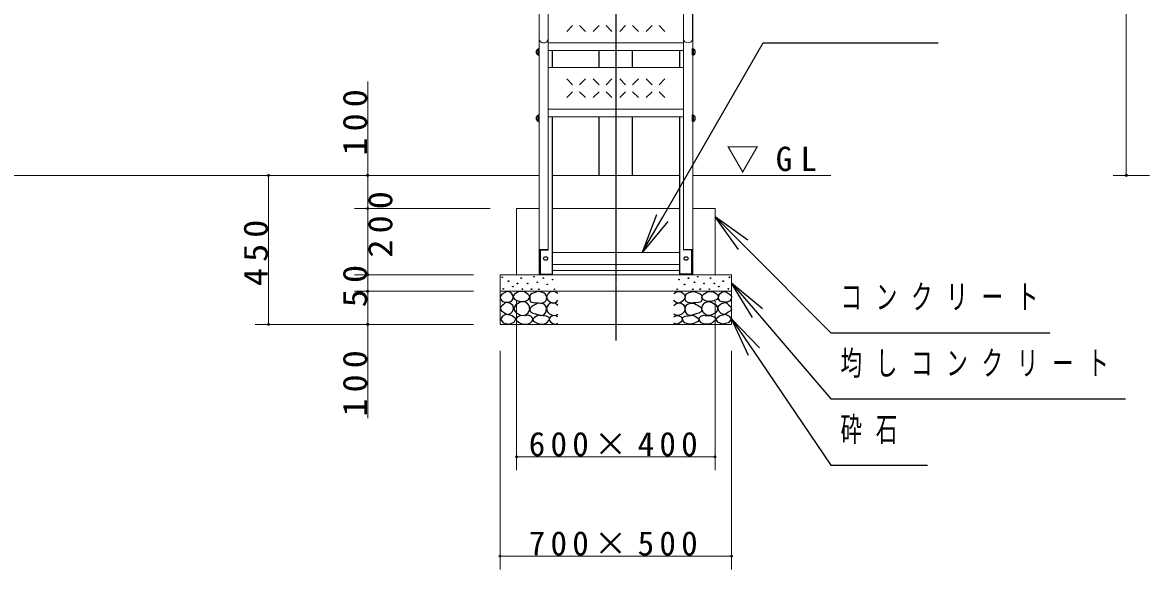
# Model space of a CAD drawing. Units: millimetres at full size. Extents: x -15630 to 0, y -2472 to 10680.
# Drawn here: x -12005 to -8599, y 1960 to 3612 of the extents above; entities that cross this region are included whole.
import ezdxf

# ---------------------------------------------------------------- set-up
doc = ezdxf.new("R2010")
doc.units = ezdxf.units.MM
doc.linetypes.add('USER2', pattern=[6, 3, -1, 1, -1])
doc.layers.add('線', color=2, linetype='Continuous', lineweight=25)
doc.layers.add('補助', color=2, linetype='Continuous', lineweight=13)
doc.styles.add('ＭＳ ゴシック', font='')
doc.styles.get('ＭＳ ゴシック').set_extended_font_data('MS Gothic')

# ---------------------------------------------------------------- blocks, each defined once
blk = doc.blocks.new('dimension_origin')
at = {"color": 0, "linetype": 'Continuous', "lineweight": -2}
blk.add_circle((0, 0), 1.25, dxfattribs=at)

msp = doc.modelspace()

# ---------------------------------------------------------------- linework, layer by layer
at = {"layer": '線', "color": 20, "linetype": 'USER2'}
msp.add_line((-10212.168, 6100), (-10212.168, 2650), dxfattribs=at)
at = {"layer": '線', "color": 7, "lineweight": 13}
for p, q in [((-10443.968, 3562.093), (-10443.968, 5236.4)), ((-10416.768, 3562.093), (-10416.768, 5236.4)), ((-10007.568, 3562.093), (-10007.568, 5236.4)), ((-9980.368, 3562.093), (-9980.368, 5236.4)), ((-10444.368, 2850), (-10444.368, 4950)), ((-10416.368, 2924.818), (-10416.368, 4950)), ((-10007.968, 2924.818), (-10007.968, 4950)), ((-9979.968, 2850), (-9979.968, 4950)), ((-10416.368, 3550.003), (-10007.968, 3550.003)), ((-10416.368, 3526.728), (-10007.968, 3526.728)), ((-10416.368, 3476.316), (-10007.968, 3476.316)), ((-10416.368, 3349.902), (-10007.968, 3349.902)), ((-10416.368, 3326.627), (-10007.968, 3326.627)), ((-10444.368, 3150), (-13584.698, 3150)), ((-10019.968, 3150), (-10404.368, 3150)), ((-9562.168, 3150), (-9979.968, 3150)), ((-10512.168, 2850), (-10512.168, 3050)), ((-10512.168, 3050), (-10444.368, 3050)), ((-10404.368, 3050), (-10019.968, 3050)), ((-9979.968, 3050), (-9912.168, 3050)), ((-9912.168, 3050), (-9912.168, 2850)), ((-10444.368, 2926.27), (-10416.368, 2926.27)), ((-10404.368, 2916.825), (-10019.968, 2916.825)), ((-9979.968, 2926.27), (-10007.968, 2926.27)), ((-10404.368, 2881.185), (-10019.968, 2881.185)), ((-10404.368, 2863.026), (-10019.968, 2863.026)), ((-10562.168, 2700), (-10562.168, 2850)), ((-9862.168, 2850), (-10562.168, 2850)), ((-10444.368, 2850), (-10404.368, 2850)), ((-9979.968, 2850), (-10019.968, 2850)), ((-9862.168, 2850), (-9862.168, 2700)), ((-9862.168, 2800), (-10562.168, 2800)), ((-9862.168, 2700), (-10562.168, 2700))]:
    msp.add_line(p, q, dxfattribs=at)
at = {"layer": '線'}
for p, q in [((-10342.774, 3602.604), (-10360.452, 3584.926)), ((-10303.883, 3584.926), (-10321.561, 3602.604)), ((-10262.774, 3602.604), (-10280.452, 3584.926)), ((-10223.883, 3584.926), (-10241.561, 3602.604)), ((-10182.774, 3602.604), (-10200.452, 3584.926)), ((-10143.883, 3584.926), (-10161.561, 3602.604)), ((-10102.774, 3602.604), (-10120.452, 3584.926)), ((-10063.883, 3584.926), (-10081.561, 3602.604)), ((-10451.718, 3518.703), (-10451.718, 3526.703)), ((-10446.368, 3531.353), (-10447.368, 3531.353)), ((-10447.368, 3514.053), (-10447.368, 3531.353)), ((-10446.368, 3514.053), (-10447.368, 3514.053)), ((-10446.368, 3532.703), (-10444.368, 3532.703)), ((-10446.368, 3512.703), (-10446.368, 3532.703)), ((-10446.368, 3514.053), (-10446.368, 3531.353)), ((-10446.368, 3512.703), (-10444.368, 3512.703)), ((-10444.368, 3512.703), (-10444.368, 3532.703)), ((-10404.368, 3526.728), (-10404.368, 3476.316)), ((-10262.968, 3476.417), (-10262.968, 3526.728)), ((-10161.368, 3476.417), (-10161.368, 3526.728)), ((-10019.968, 3526.728), (-10019.968, 3476.316)), ((-9977.984, 3532.703), (-9979.984, 3532.703)), ((-9979.984, 3512.703), (-9979.984, 3532.703)), ((-9977.984, 3512.703), (-9979.984, 3512.703)), ((-9977.984, 3512.703), (-9977.984, 3532.703)), ((-9977.984, 3531.353), (-9976.984, 3531.353)), ((-9977.984, 3514.053), (-9977.984, 3531.353)), ((-9977.984, 3514.053), (-9976.984, 3514.053)), ((-9976.984, 3514.053), (-9976.984, 3531.353)), ((-9972.634, 3518.703), (-9972.634, 3526.703)), ((-10342.774, 3423.716), (-10360.452, 3441.393)), ((-10303.883, 3441.393), (-10321.561, 3423.716)), ((-10262.774, 3423.716), (-10280.452, 3441.393)), ((-10223.883, 3441.393), (-10241.561, 3423.716)), ((-10182.774, 3423.716), (-10200.452, 3441.393)), ((-10143.883, 3441.393), (-10161.561, 3423.716)), ((-10102.774, 3423.716), (-10120.452, 3441.393)), ((-10063.883, 3441.393), (-10081.561, 3423.716)), ((-10342.774, 3402.502), (-10360.452, 3384.825)), ((-10303.883, 3384.825), (-10321.561, 3402.502)), ((-10262.774, 3402.502), (-10280.452, 3384.825)), ((-10223.883, 3384.825), (-10241.561, 3402.502)), ((-10182.774, 3402.502), (-10200.452, 3384.825)), ((-10143.883, 3384.825), (-10161.561, 3402.502)), ((-10102.774, 3402.502), (-10120.452, 3384.825)), ((-10063.883, 3384.825), (-10081.561, 3402.502)), ((-10451.718, 3318.602), (-10451.718, 3326.602)), ((-10446.368, 3331.252), (-10447.368, 3331.252)), ((-10447.368, 3313.952), (-10447.368, 3331.252)), ((-10446.368, 3313.952), (-10447.368, 3313.952)), ((-10446.368, 3332.602), (-10444.368, 3332.602)), ((-10446.368, 3312.602), (-10446.368, 3332.602)), ((-10446.368, 3313.952), (-10446.368, 3331.252)), ((-10446.368, 3312.602), (-10444.368, 3312.602)), ((-10444.368, 3312.602), (-10444.368, 3332.602)), ((-10404.368, 3326.627), (-10404.368, 2850)), ((-10262.968, 3150), (-10262.968, 3326.627)), ((-10161.368, 3150), (-10161.368, 3326.627)), ((-10019.968, 3326.627), (-10019.968, 2850)), ((-9977.984, 3332.602), (-9979.984, 3332.602)), ((-9979.984, 3312.602), (-9979.984, 3332.602)), ((-9977.984, 3312.602), (-9979.984, 3312.602)), ((-9977.984, 3312.602), (-9977.984, 3332.602)), ((-9977.984, 3331.252), (-9976.984, 3331.252)), ((-9977.984, 3313.952), (-9977.984, 3331.252)), ((-9977.984, 3313.952), (-9976.984, 3313.952)), ((-9976.984, 3313.952), (-9976.984, 3331.252)), ((-9972.634, 3318.602), (-9972.634, 3326.602)), ((-10441.168, 2924.818), (-10416.368, 2924.818)), ((-10441.168, 2924.818), (-10441.168, 2851.453)), ((-9983.168, 2924.818), (-10007.968, 2924.818)), ((-9983.168, 2924.818), (-9983.168, 2851.453)), ((-10441.168, 2851.453), (-10404.368, 2851.453)), ((-9983.168, 2851.453), (-10019.968, 2851.453))]:
    msp.add_line(p, q, dxfattribs=at)
for points in [[(-10539.719, 2799.402), (-10546.181, 2796.862), (-10552.393, 2793.382), (-10558.251, 2789.344), (-10561.898, 2783.877), (-10560.886, 2776.294), (-10555.878, 2769.935), (-10549.013, 2767.345), (-10541.303, 2767.084), (-10533.691, 2767.688), (-10527.362, 2770.252), (-10523.61, 2775.538), (-10522.292, 2781.976), (-10523.14, 2787.181), (-10526.094, 2792.115), (-10532.254, 2796.942)], [(-10500.295, 2799.493), (-10505.2, 2798.876), (-10510.836, 2796.79), (-10518.808, 2791.002), (-10522.459, 2784.086), (-10521.584, 2780.124), (-10517.864, 2775.707), (-10508.373, 2770.934), (-10498.403, 2769.49), (-10491.052, 2769.318), (-10483.537, 2770.842), (-10475.938, 2775.456), (-10472.184, 2781.653), (-10473.154, 2786.306), (-10477.86, 2791.654), (-10488.529, 2797.861)], [(-10448.475, 2799.699), (-10453.736, 2797.47), (-10459.215, 2795.224), (-10465.37, 2792.997), (-10470.134, 2789.854), (-10472.032, 2785.463), (-10472.461, 2779.83), (-10472.166, 2773.701), (-10469.776, 2768.553), (-10462.411, 2765.683), (-10453.308, 2765.331), (-10446.025, 2764.746), (-10438.809, 2764.436), (-10430.701, 2765.815), (-10424.31, 2769.627), (-10421.611, 2775.292), (-10421.267, 2781.799), (-10422.856, 2787.512), (-10425.921, 2792.002), (-10429.324, 2794.489), (-10433.976, 2796.477), (-10441.153, 2798.656)], [(-9975.86, 2799.699), (-9970.599, 2797.47), (-9965.12, 2795.224), (-9958.965, 2792.997), (-9954.201, 2789.854), (-9952.303, 2785.463), (-9951.874, 2779.83), (-9952.169, 2773.701), (-9954.559, 2768.553), (-9961.924, 2765.683), (-9971.027, 2765.331), (-9978.31, 2764.746), (-9985.526, 2764.436), (-9993.634, 2765.815), (-10000.025, 2769.627), (-10002.724, 2775.292), (-10003.068, 2781.799), (-10001.479, 2787.512), (-9998.414, 2792.002), (-9995.012, 2794.489), (-9990.359, 2796.477), (-9983.182, 2798.656)], [(-9924.04, 2799.493), (-9919.136, 2798.876), (-9913.499, 2796.79), (-9905.528, 2791.002), (-9901.876, 2784.086), (-9902.751, 2780.124), (-9906.471, 2775.707), (-9915.962, 2770.934), (-9925.932, 2769.49), (-9933.283, 2769.318), (-9940.799, 2770.842), (-9948.397, 2775.456), (-9952.151, 2781.653), (-9951.181, 2786.306), (-9946.475, 2791.654), (-9935.806, 2797.861)], [(-9884.616, 2799.402), (-9878.154, 2796.862), (-9871.942, 2793.382), (-9866.084, 2789.344), (-9862.437, 2783.877), (-9863.449, 2776.294), (-9868.457, 2769.935), (-9875.322, 2767.345), (-9883.032, 2767.084), (-9890.644, 2767.688), (-9896.973, 2770.252), (-9900.726, 2775.538), (-9902.043, 2781.976), (-9901.195, 2787.181), (-9898.241, 2792.115), (-9892.081, 2796.942)], [(-10542.254, 2766.45), (-10547.583, 2763.657), (-10553.027, 2759.479), (-10559.475, 2752.659), (-10561.898, 2745.855), (-10558.271, 2741.027), (-10551.759, 2736.666), (-10545.122, 2732.379), (-10538.452, 2730.329), (-10530.807, 2732.776), (-10524.51, 2739.201), (-10521.404, 2747.478), (-10522.926, 2755.994), (-10531.084, 2763.245)], [(-10512.999, 2735.163), (-10500.41, 2728.307), (-10487.051, 2727.324), (-10476.767, 2734.778), (-10471.914, 2746.515), (-10474.195, 2757.293), (-10481.104, 2765.436), (-10489.929, 2768.869), (-10501.106, 2767.598), (-10514.86, 2759.543), (-10520.837, 2748.678), (-10518.202, 2741.484)], [(-10449.48, 2763.084), (-10454.973, 2760.291), (-10460.562, 2757.138), (-10466.756, 2753.53), (-10471.103, 2748.759), (-10472.093, 2743.231), (-10470.022, 2737.677), (-10463.304, 2733.918), (-10455.156, 2732.271), (-10448.738, 2730.108), (-10442.452, 2727.946), (-10436.081, 2726.919), (-10429.478, 2728.487), (-10423.3, 2735.719), (-10421.369, 2745.786), (-10423.077, 2754.29), (-10428.397, 2760.922), (-10438.468, 2764.208)], [(-9974.856, 2763.084), (-9969.362, 2760.291), (-9963.774, 2757.138), (-9957.579, 2753.53), (-9953.232, 2748.759), (-9952.242, 2743.231), (-9954.313, 2737.677), (-9961.031, 2733.918), (-9969.179, 2732.271), (-9975.597, 2730.108), (-9981.883, 2727.946), (-9988.254, 2726.919), (-9994.857, 2728.487), (-10001.035, 2735.719), (-10002.966, 2745.786), (-10001.258, 2754.29), (-9995.939, 2760.922), (-9985.867, 2764.208)], [(-9911.336, 2735.163), (-9923.926, 2728.307), (-9937.285, 2727.324), (-9947.568, 2734.778), (-9952.421, 2746.515), (-9950.141, 2757.293), (-9943.231, 2765.436), (-9934.406, 2768.869), (-9923.229, 2767.598), (-9909.475, 2759.543), (-9903.498, 2748.678), (-9906.133, 2741.484)], [(-9882.081, 2766.45), (-9876.752, 2763.657), (-9871.309, 2759.479), (-9864.86, 2752.659), (-9862.437, 2745.855), (-9866.064, 2741.027), (-9872.576, 2736.666), (-9879.213, 2732.379), (-9885.884, 2730.329), (-9893.528, 2732.776), (-9899.825, 2739.201), (-9902.931, 2747.478), (-9901.409, 2755.994), (-9893.251, 2763.245)], [(-10543.073, 2730.517), (-10554.392, 2724.498), (-10561.204, 2715.683), (-10552.717, 2704.413), (-10534.282, 2700.299), (-10519.928, 2706.41), (-10514.503, 2716.782), (-10525.285, 2725.89)], [(-10485.969, 2726.373), (-10493.504, 2726.999), (-10501.646, 2725.562), (-10510.574, 2721.504), (-10514.891, 2716.102), (-10512.204, 2711.419), (-10506.241, 2706.912), (-10499.763, 2703.069), (-10492.456, 2700.695), (-10480.608, 2700.928), (-10470.292, 2705.02), (-10465.589, 2709.827), (-10463.535, 2715.561), (-10464.594, 2720.709), (-10468.67, 2725.292), (-10477.069, 2727.832)], [(-10443.663, 2728.205), (-10452.131, 2724.61), (-10459.07, 2719.826), (-10462.094, 2717.311), (-10463.935, 2713.88), (-10459.97, 2708.391), (-10450.15, 2704.149), (-10440.411, 2700.924), (-10431.229, 2700.365), (-10420.387, 2704.869), (-10413.66, 2712.528), (-10412.852, 2716.519), (-10414.201, 2720.908), (-10421.842, 2724.685), (-10431.5, 2725.502), (-10437.729, 2726.747)], [(-9980.672, 2728.205), (-9972.204, 2724.61), (-9965.266, 2719.826), (-9962.242, 2717.311), (-9960.4, 2713.88), (-9964.366, 2708.391), (-9974.185, 2704.149), (-9983.924, 2700.924), (-9993.106, 2700.365), (-10003.948, 2704.869), (-10010.675, 2712.528), (-10011.483, 2716.519), (-10010.135, 2720.908), (-10002.493, 2724.685), (-9992.836, 2725.502), (-9986.606, 2726.747)], [(-9938.366, 2726.373), (-9930.831, 2726.999), (-9922.689, 2725.562), (-9913.761, 2721.504), (-9909.444, 2716.102), (-9912.131, 2711.419), (-9918.094, 2706.912), (-9924.573, 2703.069), (-9931.879, 2700.695), (-9943.727, 2700.928), (-9954.043, 2705.02), (-9958.746, 2709.827), (-9960.8, 2715.561), (-9959.741, 2720.709), (-9955.665, 2725.292), (-9947.267, 2727.832)], [(-9881.263, 2730.517), (-9869.943, 2724.498), (-9863.132, 2715.683), (-9871.618, 2704.413), (-9890.053, 2700.299), (-9904.407, 2706.41), (-9909.832, 2716.782), (-9899.051, 2725.89)]]:
    msp.add_lwpolyline(points, close=True, dxfattribs=at)
for points in [[(-10387.168, 2793.299), (-10395.594, 2798.154), (-10404.277, 2799.636), (-10409.897, 2797.948), (-10415.05, 2794.249), (-10419.522, 2788.941), (-10421.387, 2782.209), (-10417.719, 2773.439), (-10409.664, 2767), (-10401.365, 2764.621), (-10394.138, 2765.733), (-10390.088, 2769.109), (-10387.168, 2773.654)], [(-10037.168, 2793.299), (-10028.741, 2798.154), (-10020.058, 2799.636), (-10014.438, 2797.948), (-10009.285, 2794.249), (-10004.813, 2788.941), (-10002.948, 2782.209), (-10006.616, 2773.439), (-10014.671, 2767), (-10022.97, 2764.621), (-10030.197, 2765.733), (-10034.247, 2769.109), (-10037.168, 2773.654)], [(-10387.484, 2757.178), (-10394.625, 2762.64), (-10402.693, 2765.099), (-10409.399, 2763.875), (-10415.367, 2760.03), (-10419.76, 2754.249), (-10421.387, 2747.039), (-10418.723, 2738.431), (-10412.515, 2731.513), (-10404.876, 2727.642), (-10397.307, 2726.761), (-10392.153, 2728.2), (-10387.484, 2730.88)], [(-10036.851, 2757.178), (-10029.71, 2762.64), (-10021.642, 2765.099), (-10014.937, 2763.875), (-10008.968, 2760.03), (-10004.576, 2754.249), (-10002.948, 2747.039), (-10005.612, 2738.431), (-10011.82, 2731.513), (-10019.459, 2727.642), (-10027.028, 2726.761), (-10032.182, 2728.2), (-10036.851, 2730.88)], [(-10387.168, 2722.642), (-10393.186, 2725.96), (-10400.475, 2726.761), (-10409.192, 2722.427), (-10413.466, 2715.671), (-10412.854, 2712.001), (-10409.981, 2707.75), (-10402.818, 2702.278), (-10395.406, 2700.462), (-10391.11, 2701.514), (-10387.168, 2703.631)], [(-10037.168, 2722.642), (-10031.149, 2725.96), (-10023.86, 2726.761), (-10015.144, 2722.427), (-10010.869, 2715.671), (-10011.481, 2712.001), (-10014.354, 2707.75), (-10021.517, 2702.278), (-10028.93, 2700.462), (-10033.226, 2701.514), (-10037.168, 2703.631)]]:
    msp.add_lwpolyline(points, dxfattribs=at)
for centre in [(-10555.561, 2842.177), (-10536.551, 2830.77), (-10498.212, 2839.959), (-10459.751, 2844.091), (-10449.75, 2827.063), (-10431.64, 2839.496), (-10403.259, 2835.172), (-10021.076, 2835.172), (-9992.695, 2839.496), (-9974.585, 2827.063), (-9964.584, 2844.091), (-9926.123, 2839.959), (-9887.785, 2830.77), (-9868.774, 2842.177), (-10552.393, 2807.323), (-10523.56, 2813.977), (-10509.618, 2823.483), (-10494.726, 2806.373), (-10478.671, 2823.549), (-10467.049, 2806.521), (-10444.885, 2805.98), (-10419.477, 2820.846), (-10397.853, 2805.98), (-10026.482, 2805.98), (-10004.858, 2820.846), (-9979.451, 2805.98), (-9957.286, 2806.521), (-9945.664, 2823.549), (-9929.609, 2806.373), (-9914.717, 2823.483), (-9900.776, 2813.977), (-9871.942, 2807.323)]:
    msp.add_circle(centre, 1, dxfattribs=at)
for centre, start, end in [((-10442.781, 3522.703), 117.93242, 155.88589), ((-10442.781, 3522.703), 204.11411, 242.06758), ((-9981.57, 3522.703), 24.11411, 62.06758), ((-9981.57, 3522.703), 297.93242, 335.88589), ((-10442.781, 3322.602), 117.93242, 155.88589), ((-10442.781, 3322.602), 204.11411, 242.06758), ((-9981.57, 3322.602), 24.11411, 62.06758), ((-9981.57, 3322.602), 297.93242, 335.88589)]:
    msp.add_arc(centre, 9.791, start, end, dxfattribs=at)
at = {"layer": '線', "color": 7, "lineweight": 13}
for centre, major_axis, start_param, end_param in [((-10430.368, 3562.093), (13.6, 0), 3.14159265, 6.28318531), ((-9993.968, 3562.093), (-13.6, 0), 6.28318531, 9.42477796)]:
    msp.add_ellipse(centre, major_axis=major_axis, ratio=0.891007, start_param=start_param, end_param=end_param, dxfattribs=at)
at = {"layer": '線'}
for centre in [(-10424.368, 2899.005), (-9999.968, 2899.005)]:
    msp.add_ellipse(centre, major_axis=(-6, 0), ratio=0.891007, dxfattribs=at)
at = {"layer": '補助'}
for p, q in [((-8669.298, 3150), (-8669.298, 4950)), ((-10962.168, 3047), (-10962.168, 3433.429)), ((-10642.169, 3150), (-11302.168, 3150)), ((-11262.168, 2700), (-11262.168, 3150)), ((-10642.169, 3150), (-11002.168, 3150)), ((-8599.298, 3150), (-8709.298, 3150)), ((-10592.168, 3050), (-11002.168, 3050)), ((-10592.168, 3050), (-11002.168, 3050)), ((-10962.168, 2850), (-10962.168, 3050)), ((-10642.168, 2850), (-11002.168, 2850)), ((-10642.168, 2850), (-11002.168, 2850)), ((-10962.168, 2797), (-10962.168, 2853)), ((-10642.168, 2800), (-11002.168, 2800)), ((-10642.168, 2800), (-11002.168, 2800)), ((-10962.168, 2416.571), (-10962.168, 2803)), ((-10512.168, 2770), (-10512.168, 2260)), ((-9912.168, 2770), (-9912.168, 2260)), ((-10642.168, 2700), (-11302.168, 2700)), ((-10642.168, 2700), (-11002.168, 2700)), ((-10562.168, 2620), (-10562.168, 1960)), ((-9862.168, 2620), (-9862.168, 1960)), ((-9912.168, 2300), (-10512.168, 2300)), ((-9862.168, 2000), (-10562.168, 2000))]:
    msp.add_line(p, q, dxfattribs=at)
at = {"layer": '補助', "lineweight": 25}
for p, q in [((-10072.168, 3020.749), (-9766.604, 3550)), ((-9766.604, 3550), (-9726.604, 3550)), ((-9726.604, 3550), (-9237.826, 3550)), ((-10089.488, 3030.749), (-10132.168, 2916.825)), ((-10132.168, 2916.825), (-10072.168, 3020.749)), ((-10054.847, 3010.749), (-10132.168, 2916.825)), ((-9912.168, 3025), (-9827.315, 2940.147)), ((-9813.173, 2954.289), (-9912.168, 3025)), ((-9841.457, 2926.005), (-9912.168, 3025)), ((-9827.315, 2940.147), (-9562.168, 2675)), ((-9862.168, 2825), (-9784.073, 2733.889)), ((-9768.887, 2746.905), (-9862.168, 2825)), ((-9799.258, 2720.873), (-9862.168, 2825)), ((-9784.073, 2733.889), (-9562.168, 2475)), ((-9862.168, 2716.963), (-9794.773, 2617.676)), ((-9778.225, 2628.909), (-9862.168, 2716.963)), ((-9811.32, 2606.444), (-9862.168, 2716.963)), ((-9562.168, 2675), (-9522.168, 2675)), ((-9522.168, 2675), (-8900.896, 2675)), ((-9794.773, 2617.676), (-9562.168, 2275)), ((-9562.168, 2475), (-9522.168, 2475)), ((-9522.168, 2475), (-8671.843, 2475)), ((-9562.168, 2275), (-9522.168, 2275)), ((-9522.168, 2275), (-9270.668, 2275))]:
    msp.add_line(p, q, dxfattribs=at)

# ---------------------------------------------------------------- block references
at = {"layer": '補助', "xscale": 2.67, "yscale": 2.67}
for p, rotation in [((-11262.168, 3150), 270), ((-10962.168, 3150), 90), ((-8669.298, 3150), 90), ((-10962.168, 3050), 270), ((-10962.168, 3050), 270), ((-10962.168, 2850), 90), ((-10962.168, 2850), 90), ((-10962.168, 2800), 90), ((-10962.168, 2800), 270), ((-11262.168, 2700), 90), ((-10962.168, 2700), 270), ((-9912.168, 2300), 180), ((-9862.168, 2000), 180)]:
    msp.add_blockref('dimension_origin', p, dxfattribs=dict(at, rotation=rotation))
for p in [(-10512.168, 2300), (-10562.168, 2000)]:
    msp.add_blockref('dimension_origin', p, dxfattribs=at)

# ---------------------------------------------------------------- texts
at = {"layer": '補助', "char_height": 73.31, "rotation": 90, "style": 'ＭＳ ゴシック'}
for s, insert, attachment_point in [('\\T1.33;\\W1.1;100', (-10963.168, 3319.143), 8), ('\\T1.33;\\W1.1;200', (-10961.168, 3011.109), 2), ('\\T1.33;\\W1.1;450', (-11263.168, 2925), 8), ('\\T1.34;\\W1.1;50', (-10963.168, 2825), 8), ('\\T1.33;\\W1.1;100', (-10963.168, 2530.857), 8)]:
    msp.add_mtext(s, dxfattribs=dict(at, insert=insert, attachment_point=attachment_point))
at = {"layer": '補助', "char_height": 73.31, "style": 'ＭＳ ゴシック'}
for s, insert, attachment_point in [('\\T1.5;▽GL', (-9878.834, 3156.667), 7), ('\\T1.64;\\W0.65;コンクリート', (-9533.168, 2820), 1), ('\\T1.64;\\W0.65;均しコンクリート', (-9533.168, 2620), 1), ('\\T1.64;\\W0.65;砕石', (-9533.168, 2420), 1), ('\\T1.32;600×400', (-10212.168, 2301), 8), ('\\T1.32;700×500', (-10212.168, 2001), 8)]:
    msp.add_mtext(s, dxfattribs=dict(at, insert=insert, attachment_point=attachment_point))

doc.saveas('drawing.dxf')
